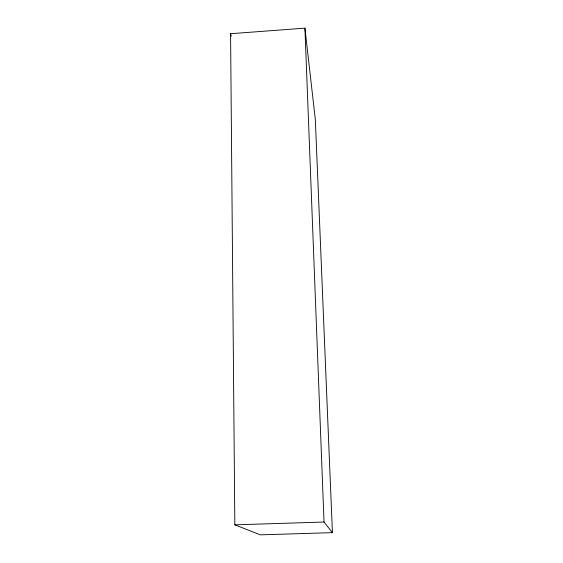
<?xml version="1.0" encoding="UTF-8"?>
<svg xmlns="http://www.w3.org/2000/svg" width="563" height="563" viewBox="0 0 563 563"><rect width="100%" height="100%" fill="white"/><g stroke="black" fill="none" stroke-linecap="round" stroke-linejoin="round"><path stroke-width="0.84" d="M230.577 33.71L304.921 28.15L315.343 119.743L332.423 532.64L260.345 534.85L234.834 524.843L230.577 33.71L231.217 36.257M234.834 524.843L324.035 522.028L332.423 532.64M304.921 28.15L324.035 522.028"/></g></svg>
